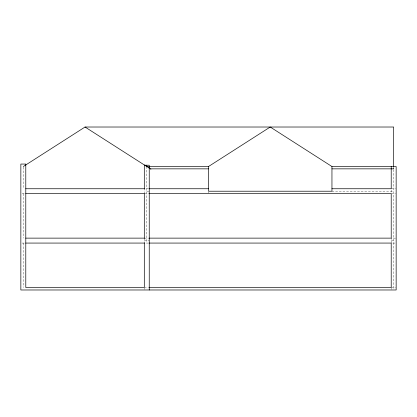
<?xml version="1.0" encoding="UTF-8"?>
<svg xmlns="http://www.w3.org/2000/svg" width="417" height="417" viewBox="0 0 417 417"><rect width="100%" height="100%" fill="white"/><g stroke="black" fill="none" stroke-linecap="round" stroke-linejoin="round"><path stroke-width="0.31" stroke-dasharray="2.08 1.56" d="M148.624 188.75L144.303 188.75L144.303 193.066M391.214 188.75L395.535 188.75M146.774 191.215L149.244 191.215M331.953 191.215L393.679 191.215M22.085 193.686L25.171 193.686M144.303 193.686L148.624 193.686M391.214 193.686L395.535 193.686M144.303 238.128L148.624 238.128M395.535 238.128L391.214 238.128L391.214 243.069L396.15 243.069M144.303 240.599L149.244 240.599M391.214 240.599L393.679 240.599M22.085 243.069L25.786 243.069M148.624 243.069L144.303 243.069L144.303 238.534M144.303 287.511L148.624 287.511M391.214 287.511L395.535 287.511M393.679 169.698L393.679 289.33M391.214 189.98L391.214 193.066M391.214 288.126L391.214 289.362M208.5 191.836L208.5 193.066M146.774 166.524L146.774 243.069M144.303 288.027L144.303 289.362M23.321 167.16L23.321 188.75M23.321 193.686L23.321 238.128M23.321 243.069L23.321 287.511"/><path stroke-width="0.63" d="M23.321 166.524L85.047 127.018L393.679 127.018L393.679 166.524M146.774 165.21L146.774 166.524L208.5 166.524L270.226 127.018L331.953 166.524L396.15 166.524L396.15 289.982L20.85 289.982L20.85 164.058L25.786 164.058L25.786 287.511L144.303 287.511L144.303 242.819M144.715 165.21L149.244 165.21L149.244 289.982M148.833 167.843L149.244 167.843M150.401 168.849L208.5 168.849M331.953 168.849L393.679 168.849L393.679 167.686M25.786 188.75L144.303 188.75M149.244 188.75L208.5 188.75M331.953 188.75L391.214 188.75L391.214 166.524M25.786 193.686L144.303 193.686M149.244 193.686L391.214 193.686L391.214 238.128L149.244 238.128M25.786 238.128L144.303 238.128M25.786 243.069L144.303 243.069M149.244 243.069L391.214 243.069L391.214 287.511L149.244 287.511M85.047 127.018L150.933 169.187M331.953 166.524L331.953 191.215L208.5 191.215L208.5 166.524M144.303 164.944L144.303 189.042M144.303 193.556L144.303 238.534"/></g></svg>
